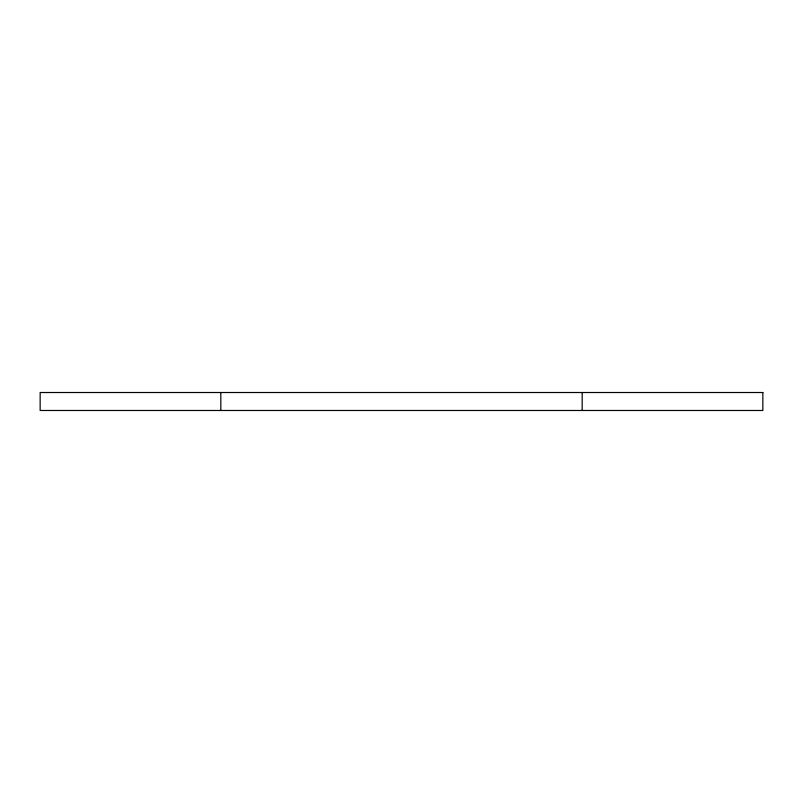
<?xml version="1.0" encoding="UTF-8"?>
<svg xmlns="http://www.w3.org/2000/svg" width="803" height="803" viewBox="0 0 803 803"><rect width="100%" height="100%" fill="white"/><g stroke="black" fill="none" stroke-linecap="round" stroke-linejoin="round"><path stroke-width="1.2" d="M582.175 392.516L582.175 410.484M220.825 392.516L220.825 410.484M762.85 392.516L40.15 392.516L40.15 410.484L762.85 410.484L762.85 392.516"/></g></svg>
